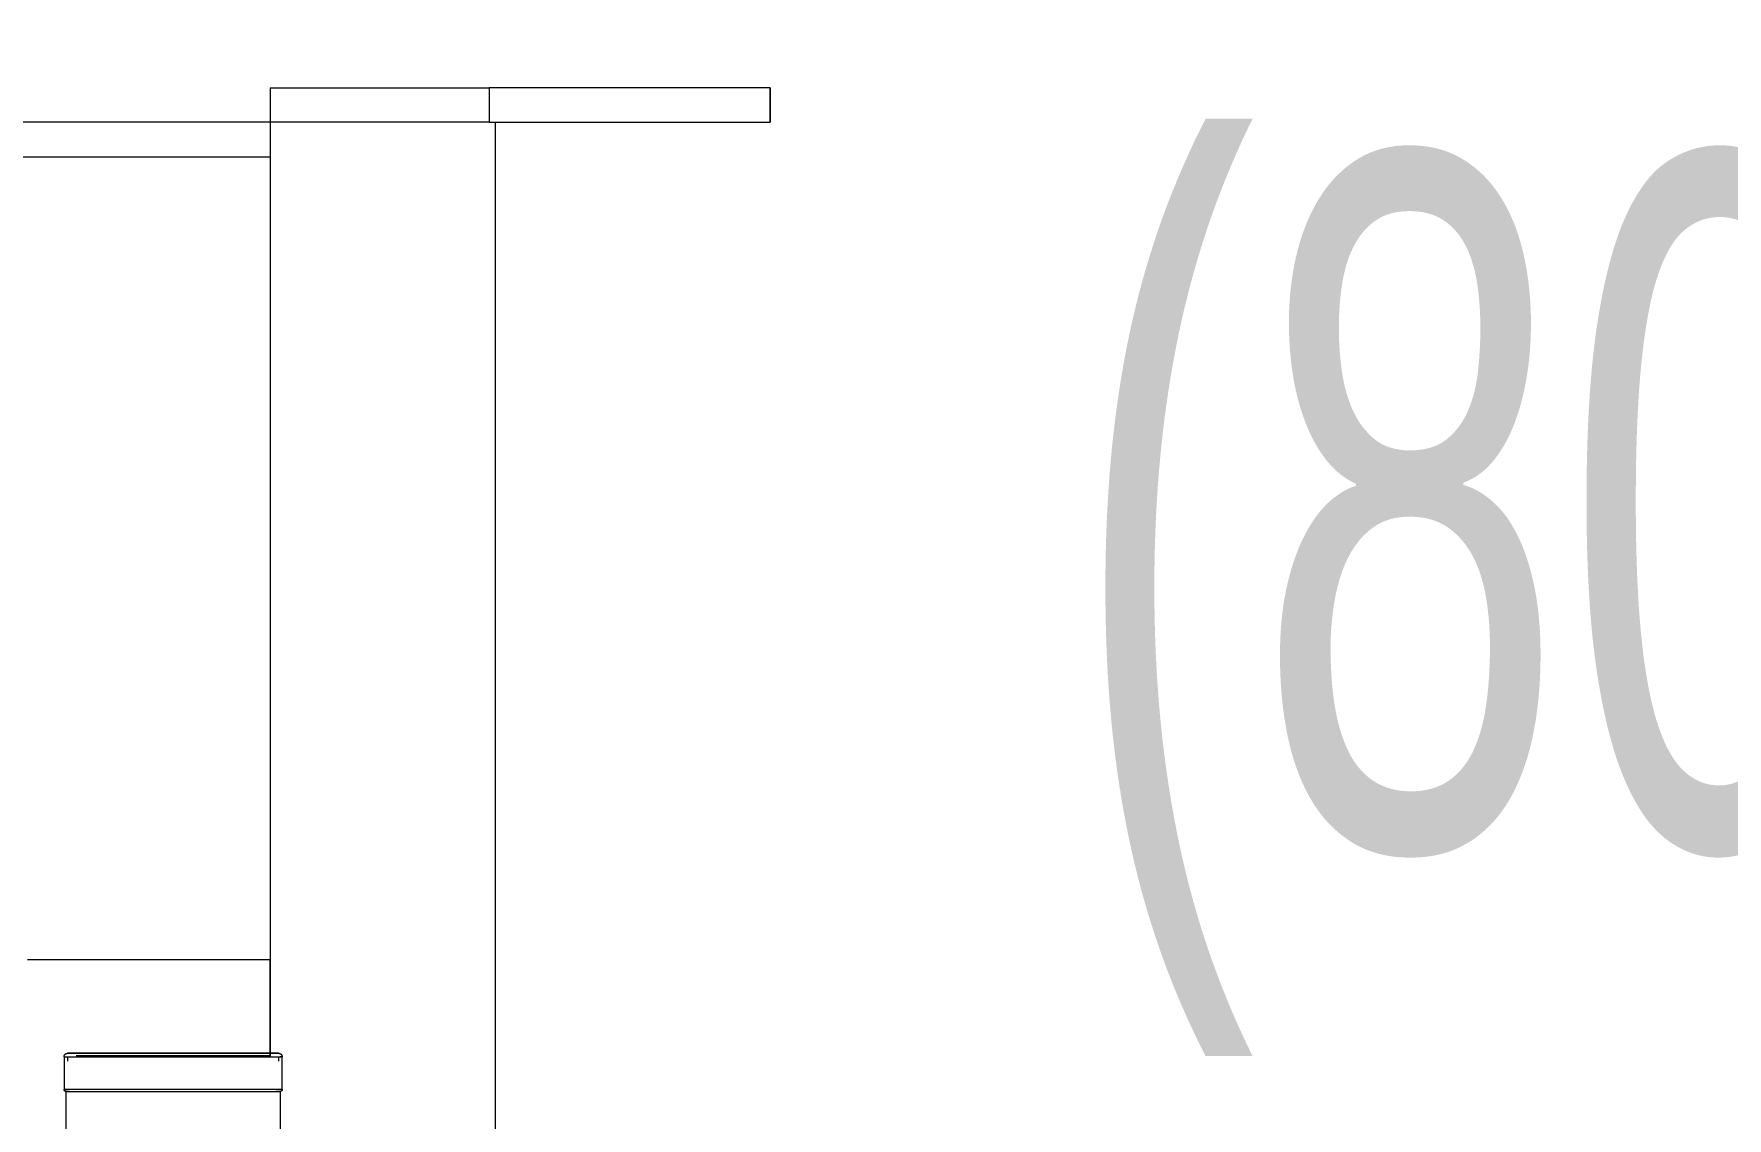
# Model space of a CAD drawing. Header units: metres. Extents: x 8 to 325, y -31 to 15.
# Drawn here: x 132.7821 to 133.271, y -6.9739 to -6.6606 of the extents above; entities that cross this region are included whole.
import ezdxf

# ---------------------------------------------------------------- set-up
doc = ezdxf.new("R2010")
doc.units = ezdxf.units.M
doc.layers.add('A-DETY-YAZI', color=7, linetype='Continuous', lineweight=9)
doc.layers.add('M-EKIP', color=7, linetype='Continuous', lineweight=9)
doc.layers.add('G-IMPT', color=7, linetype='Continuous', lineweight=9, true_color=0x999999)
doc.styles.add('Arial Narrow_1', font='ARIALN.TTF', dxfattribs={"width": 0.7, "height": 0.2})

# ---------------------------------------------------------------- blocks, each defined once
blk = doc.blocks.new('D4010_10_Yangın Pompası - Wilo SCPFF 125_300_125_2_dwg-V113-_1_13_4_13_ PERON KATI _FFL_')
at = {"layer": 'G-IMPT', "color": 8, "lineweight": 5, "true_color": 0x808080}
for p, q in [((-0.18493, -0.91743), (-0.18493, -0.56116)), ((-0.12293, -0.62193), (-0.12293, -0.63743)), ((-0.06093, -0.63743), (-0.06093, -0.62193)), ((-0.12343, -0.63793), (-0.12343, -0.64743)), ((-0.12343, -0.63793), (-0.06043, -0.63793)), ((-0.06093, -0.63743), (-0.12293, -0.63743)), ((-0.06171, -0.63743), (-0.06093, -0.63743)), ((-0.06043, -0.63793), (-0.06103, -0.63793)), ((-0.06043, -0.64743), (-0.06043, -0.63793)), ((-0.12343, -0.64743), (-0.12284, -0.64743)), ((-0.06043, -0.64743), (-0.12343, -0.64743)), ((-0.12243, -0.64618), (-0.12243, -0.64718)), ((-0.06143, -0.64843), (-0.12243, -0.64843)), ((-0.12243, -0.64843), (-0.06143, -0.64843)), ((-0.12068, -0.64843), (-0.06318, -0.64843)), ((-0.06318, -0.64843), (-0.12068, -0.64843)), ((-0.11993, -0.91743), (-0.11993, -0.64743)), ((-0.11993, -0.64743), (-0.11993, -0.67543)), ((-0.06393, -0.64768), (-0.11993, -0.64768)), ((-0.11993, -0.64768), (-0.06393, -0.64768)), ((-0.11943, -0.64768), (-0.06443, -0.64768)), ((-0.06443, -0.64768), (-0.11943, -0.64768)), ((-0.06143, -0.64718), (-0.06143, -0.64618)), ((-0.11993, -0.67543), (-0.04993, -0.67543)), ((-0.11993, -0.91743), (-0.11993, -0.90743)), ((0.12913, -0.90743), (-0.11993, -0.90743)), ((-0.26437, -0.91743), (-0.26437, -0.92743)), ((-0.18325, -0.91743), (-0.26437, -0.91743)), ((-0.26437, -0.92743), (-0.26437, -0.91743)), ((-0.18325, -0.91743), (-0.11993, -0.91743)), ((-0.18325, -0.92743), (-0.18325, -0.91743)), ((-0.11993, -0.91743), (0.12913, -0.91743)), ((-0.11993, -0.92743), (-0.11993, -0.91743)), ((-0.26437, -0.92743), (-0.18325, -0.92743)), ((-0.11993, -0.92743), (-0.18325, -0.92743))]:
    blk.add_line(p, q, dxfattribs=at)
at = {"layer": 'G-IMPT', "color": 8, "lineweight": 5, "true_color": 0x808080, "flags": 128}
for points in [[(-0.12343, -0.63793), (-0.12343, -0.63791), (-0.12343, -0.63789), (-0.12343, -0.63787), (-0.12343, -0.63785), (-0.12342, -0.63783), (-0.12342, -0.63781), (-0.12341, -0.63779), (-0.12341, -0.63777), (-0.1234, -0.63775), (-0.12339, -0.63774), (-0.12339, -0.63772), (-0.12338, -0.6377), (-0.12337, -0.63768), (-0.12336, -0.63766), (-0.12335, -0.63765), (-0.12333, -0.63763), (-0.12332, -0.63762), (-0.12331, -0.6376), (-0.1233, -0.63759), (-0.12328, -0.63757), (-0.12327, -0.63756), (-0.12325, -0.63754), (-0.12324, -0.63753), (-0.12322, -0.63752), (-0.1232, -0.63751), (-0.12319, -0.6375), (-0.12317, -0.63749), (-0.12315, -0.63748), (-0.12313, -0.63747), (-0.12311, -0.63746), (-0.1231, -0.63746), (-0.12308, -0.63745), (-0.12306, -0.63745), (-0.12304, -0.63744), (-0.12302, -0.63744), (-0.123, -0.63743), (-0.12298, -0.63743), (-0.12296, -0.63743), (-0.12294, -0.63743), (-0.12293, -0.63743)], [(-0.12293, -0.63743), (-0.12291, -0.63743), (-0.12283, -0.63743), (-0.12271, -0.63743), (-0.12254, -0.63743), (-0.12232, -0.63743), (-0.12204, -0.63743), (-0.12173, -0.63743)], [(-0.06093, -0.63743), (-0.06096, -0.63743), (-0.06103, -0.63743), (-0.06116, -0.63743), (-0.06133, -0.63743), (-0.06155, -0.63743), (-0.06182, -0.63743), (-0.06214, -0.63743), (-0.06251, -0.63743), (-0.06292, -0.63743), (-0.06338, -0.63743), (-0.06389, -0.63743), (-0.06444, -0.63743), (-0.06503, -0.63743), (-0.06567, -0.63743), (-0.06635, -0.63743), (-0.06707, -0.63743), (-0.06783, -0.63743), (-0.06863, -0.63743), (-0.06946, -0.63743), (-0.07034, -0.63743), (-0.07124, -0.63743), (-0.07218, -0.63743), (-0.07315, -0.63743), (-0.07415, -0.63743), (-0.07518, -0.63743), (-0.07624, -0.63743), (-0.07732, -0.63743), (-0.07843, -0.63743), (-0.07955, -0.63743), (-0.0807, -0.63743), (-0.08186, -0.63743), (-0.08304, -0.63743), (-0.08424, -0.63743), (-0.08545, -0.63743), (-0.08666, -0.63743), (-0.08789, -0.63743), (-0.08912, -0.63743), (-0.09036, -0.63743), (-0.0916, -0.63743), (-0.09284, -0.63743), (-0.09408, -0.63743), (-0.09531, -0.63743), (-0.09654, -0.63743), (-0.09776, -0.63743), (-0.09898, -0.63743), (-0.10018, -0.63743), (-0.10137, -0.63743), (-0.10254, -0.63743), (-0.1037, -0.63743), (-0.10483, -0.63743), (-0.10595, -0.63743), (-0.10704, -0.63743), (-0.10812, -0.63743), (-0.10916, -0.63743), (-0.11018, -0.63743), (-0.11116, -0.63743), (-0.11212, -0.63743), (-0.11305, -0.63743), (-0.11394, -0.63743), (-0.11479, -0.63743), (-0.11561, -0.63743), (-0.11639, -0.63743), (-0.11713, -0.63743), (-0.11784, -0.63743), (-0.1185, -0.63743), (-0.11911, -0.63743), (-0.11969, -0.63743), (-0.12022, -0.63743), (-0.1207, -0.63743), (-0.12114, -0.63743), (-0.12153, -0.63743), (-0.12188, -0.63743), (-0.12218, -0.63743), (-0.12242, -0.63743), (-0.12262, -0.63743), (-0.12277, -0.63743), (-0.12287, -0.63743), (-0.12293, -0.63743), (-0.12293, -0.63743)], [(-0.06199, -0.63743), (-0.06169, -0.63743), (-0.06144, -0.63743), (-0.06124, -0.63743), (-0.06109, -0.63743), (-0.06099, -0.63743), (-0.06094, -0.63743), (-0.06093, -0.63743)], [(-0.06093, -0.63743), (-0.06091, -0.63743), (-0.06089, -0.63743), (-0.06087, -0.63743), (-0.06085, -0.63744), (-0.06083, -0.63744), (-0.06081, -0.63744), (-0.06079, -0.63745), (-0.06078, -0.63746), (-0.06076, -0.63746), (-0.06074, -0.63747), (-0.06072, -0.63748), (-0.0607, -0.63749), (-0.06068, -0.6375), (-0.06067, -0.63751), (-0.06065, -0.63752), (-0.06063, -0.63753), (-0.06062, -0.63754), (-0.0606, -0.63755), (-0.06059, -0.63757), (-0.06057, -0.63758), (-0.06056, -0.6376), (-0.06055, -0.63761), (-0.06054, -0.63763), (-0.06052, -0.63764), (-0.06051, -0.63766), (-0.0605, -0.63768), (-0.06049, -0.63769), (-0.06048, -0.63771), (-0.06047, -0.63773), (-0.06047, -0.63775), (-0.06046, -0.63777), (-0.06045, -0.63779), (-0.06045, -0.63781), (-0.06044, -0.63783), (-0.06044, -0.63785), (-0.06044, -0.63786), (-0.06044, -0.63788), (-0.06043, -0.6379), (-0.06043, -0.63792), (-0.06043, -0.63793)], [(-0.12243, -0.64843), (-0.12247, -0.64843), (-0.12251, -0.64843), (-0.12255, -0.64842), (-0.12259, -0.64842), (-0.12263, -0.64841), (-0.12267, -0.6484), (-0.12271, -0.64839), (-0.12275, -0.64838), (-0.12279, -0.64837), (-0.12282, -0.64835), (-0.12286, -0.64833), (-0.12289, -0.64832), (-0.12293, -0.6483), (-0.12296, -0.64828), (-0.123, -0.64826), (-0.12303, -0.64823), (-0.12306, -0.64821), (-0.12309, -0.64818), (-0.12312, -0.64815), (-0.12315, -0.64813), (-0.12318, -0.6481), (-0.1232, -0.64807), (-0.12323, -0.64804), (-0.12325, -0.648), (-0.12327, -0.64797), (-0.1233, -0.64794), (-0.12331, -0.6479), (-0.12333, -0.64787), (-0.12335, -0.64783), (-0.12337, -0.64779), (-0.12338, -0.64775), (-0.12339, -0.64772), (-0.1234, -0.64768), (-0.12341, -0.64764), (-0.12342, -0.6476), (-0.12342, -0.64756), (-0.12343, -0.64752), (-0.12343, -0.64748), (-0.12343, -0.64744), (-0.12343, -0.64743)], [(-0.06143, -0.64843), (-0.06146, -0.64843), (-0.06153, -0.64843), (-0.06165, -0.64843), (-0.06182, -0.64843), (-0.06204, -0.64843), (-0.06231, -0.64843), (-0.06262, -0.64843), (-0.06298, -0.64843), (-0.06339, -0.64843), (-0.06384, -0.64843), (-0.06434, -0.64843), (-0.06488, -0.64843), (-0.06546, -0.64843), (-0.06609, -0.64843), (-0.06676, -0.64843), (-0.06747, -0.64843), (-0.06822, -0.64843), (-0.069, -0.64843), (-0.06983, -0.64843), (-0.07068, -0.64843), (-0.07158, -0.64843), (-0.0725, -0.64843), (-0.07346, -0.64843), (-0.07444, -0.64843), (-0.07545, -0.64843), (-0.07649, -0.64843), (-0.07756, -0.64843), (-0.07864, -0.64843), (-0.07975, -0.64843), (-0.08088, -0.64843), (-0.08203, -0.64843), (-0.08319, -0.64843), (-0.08436, -0.64843), (-0.08555, -0.64843), (-0.08675, -0.64843), (-0.08796, -0.64843), (-0.08917, -0.64843), (-0.09038, -0.64843), (-0.0916, -0.64843), (-0.09282, -0.64843), (-0.09404, -0.64843), (-0.09526, -0.64843), (-0.09647, -0.64843), (-0.09767, -0.64843), (-0.09886, -0.64843), (-0.10004, -0.64843), (-0.10121, -0.64843), (-0.10237, -0.64843), (-0.10351, -0.64843), (-0.10463, -0.64843), (-0.10572, -0.64843), (-0.1068, -0.64843), (-0.10785, -0.64843), (-0.10888, -0.64843), (-0.10988, -0.64843), (-0.11085, -0.64843), (-0.1118, -0.64843), (-0.11271, -0.64843), (-0.11358, -0.64843), (-0.11442, -0.64843), (-0.11523, -0.64843), (-0.116, -0.64843), (-0.11673, -0.64843), (-0.11742, -0.64843), (-0.11807, -0.64843), (-0.11868, -0.64843), (-0.11924, -0.64843), (-0.11976, -0.64843), (-0.12024, -0.64843), (-0.12067, -0.64843), (-0.12106, -0.64843), (-0.1214, -0.64843), (-0.12169, -0.64843), (-0.12193, -0.64843), (-0.12213, -0.64843), (-0.12228, -0.64843), (-0.12238, -0.64843), (-0.12243, -0.64843), (-0.12243, -0.64843)], [(-0.12243, -0.64843), (-0.12241, -0.64843), (-0.12234, -0.64843), (-0.12221, -0.64843), (-0.12204, -0.64843), (-0.12183, -0.64843), (-0.12156, -0.64843), (-0.12125, -0.64843), (-0.12088, -0.64843), (-0.12048, -0.64843), (-0.12003, -0.64843), (-0.11953, -0.64843), (-0.11899, -0.64843), (-0.1184, -0.64843), (-0.11777, -0.64843), (-0.11711, -0.64843), (-0.1164, -0.64843), (-0.11565, -0.64843), (-0.11486, -0.64843), (-0.11404, -0.64843), (-0.11318, -0.64843), (-0.11229, -0.64843), (-0.11137, -0.64843), (-0.11041, -0.64843), (-0.10943, -0.64843), (-0.10841, -0.64843), (-0.10737, -0.64843), (-0.10631, -0.64843), (-0.10522, -0.64843), (-0.10411, -0.64843), (-0.10298, -0.64843), (-0.10184, -0.64843), (-0.10068, -0.64843), (-0.0995, -0.64843), (-0.09831, -0.64843), (-0.09712, -0.64843), (-0.09591, -0.64843), (-0.0947, -0.64843), (-0.09348, -0.64843), (-0.09226, -0.64843), (-0.09104, -0.64843), (-0.08982, -0.64843), (-0.08861, -0.64843), (-0.0874, -0.64843), (-0.0862, -0.64843), (-0.085, -0.64843), (-0.08382, -0.64843), (-0.08265, -0.64843), (-0.0815, -0.64843), (-0.08036, -0.64843), (-0.07924, -0.64843), (-0.07814, -0.64843), (-0.07706, -0.64843), (-0.07601, -0.64843), (-0.07498, -0.64843), (-0.07398, -0.64843), (-0.07301, -0.64843), (-0.07207, -0.64843), (-0.07116, -0.64843), (-0.07028, -0.64843), (-0.06944, -0.64843), (-0.06864, -0.64843), (-0.06787, -0.64843), (-0.06714, -0.64843), (-0.06645, -0.64843), (-0.0658, -0.64843), (-0.06519, -0.64843), (-0.06463, -0.64843), (-0.0641, -0.64843), (-0.06363, -0.64843), (-0.0632, -0.64843), (-0.06281, -0.64843), (-0.06247, -0.64843), (-0.06218, -0.64843), (-0.06193, -0.64843), (-0.06174, -0.64843), (-0.06159, -0.64843), (-0.06149, -0.64843), (-0.06144, -0.64843), (-0.06143, -0.64843)], [(-0.06043, -0.64743), (-0.06043, -0.64747), (-0.06044, -0.64751), (-0.06044, -0.64755), (-0.06045, -0.64759), (-0.06045, -0.64763), (-0.06046, -0.64767), (-0.06047, -0.64771), (-0.06048, -0.64774), (-0.0605, -0.64778), (-0.06051, -0.64782), (-0.06053, -0.64786), (-0.06055, -0.64789), (-0.06057, -0.64793), (-0.06059, -0.64796), (-0.06061, -0.64799), (-0.06063, -0.64803), (-0.06066, -0.64806), (-0.06068, -0.64809), (-0.06071, -0.64812), (-0.06074, -0.64815), (-0.06077, -0.64817), (-0.0608, -0.6482), (-0.06083, -0.64823), (-0.06086, -0.64825), (-0.06089, -0.64827), (-0.06093, -0.64829), (-0.06096, -0.64831), (-0.061, -0.64833), (-0.06103, -0.64835), (-0.06107, -0.64836), (-0.06111, -0.64838), (-0.06115, -0.64839), (-0.06118, -0.6484), (-0.06122, -0.64841), (-0.06126, -0.64842), (-0.0613, -0.64842), (-0.06134, -0.64843), (-0.06138, -0.64843), (-0.06142, -0.64843), (-0.06143, -0.64843)]]:
    blk.add_lwpolyline(points, dxfattribs=at)
blk = doc.blocks.new('D4010_10_Yangın Pompası - ELEKTRİKLİ YANGIN POMPASI _ ELECTRICAL FIRE PUMP-V114-_1_13_4_13_ PERON KATI _FFL_')
blk.add_blockref('D4010_10_Yangın Pompası - Wilo SCPFF 125_300_125_2_dwg-V113-_1_13_4_13_ PERON KATI _FFL_', (-0.19, 0))
blk = doc.blocks.new('IC-TKN-M7-S23-000-10-A1-32-K-T-6E-200_rvt-1-_1_13_4_13_ PERON KATI _FFL_')
at = {"layer": 'M-EKIP', "color": 8, "lineweight": 5, "true_color": 0x808080, "rotation": 180}
blk.add_blockref('D4010_10_Yangın Pompası - ELEKTRİKLİ YANGIN POMPASI _ ELECTRICAL FIRE PUMP-V114-_1_13_4_13_ PERON KATI _FFL_', (-172.25433, -7.60363), dxfattribs=at)

msp = doc.modelspace()

# ---------------------------------------------------------------- block references
at = {"lineweight": 5}
msp.add_blockref('IC-TKN-M7-S23-000-10-A1-32-K-T-6E-200_rvt-1-_1_13_4_13_ PERON KATI _FFL_', (304.79466, 0), dxfattribs=at)

# ---------------------------------------------------------------- texts
at = {"layer": 'A-DETY-YAZI', "insert": (133.08156, -6.37936), "char_height": 0.2, "width": 2.422182, "attachment_point": 1, "line_spacing_factor": 0.949189, "style": 'Arial Narrow_1'}
msp.add_mtext('\\pt0.14,0.28,0.42,0.56,0.7,0.84,0.98,1.12,1.26,1.4,1.54,1.68,1.82,1.96,2.1,2.24,2.38,2.52,2.66,2.8,2.94,3.08,3.22,3.36,3.5,3.64,3.78,3.92,4.06,4.2,4.34,4.48;Üstte Müdahale Kapağı İzi\\P(80x80 cm Üst döşemeye bitişik)', dxfattribs=at)

doc.saveas('drawing.dxf')
